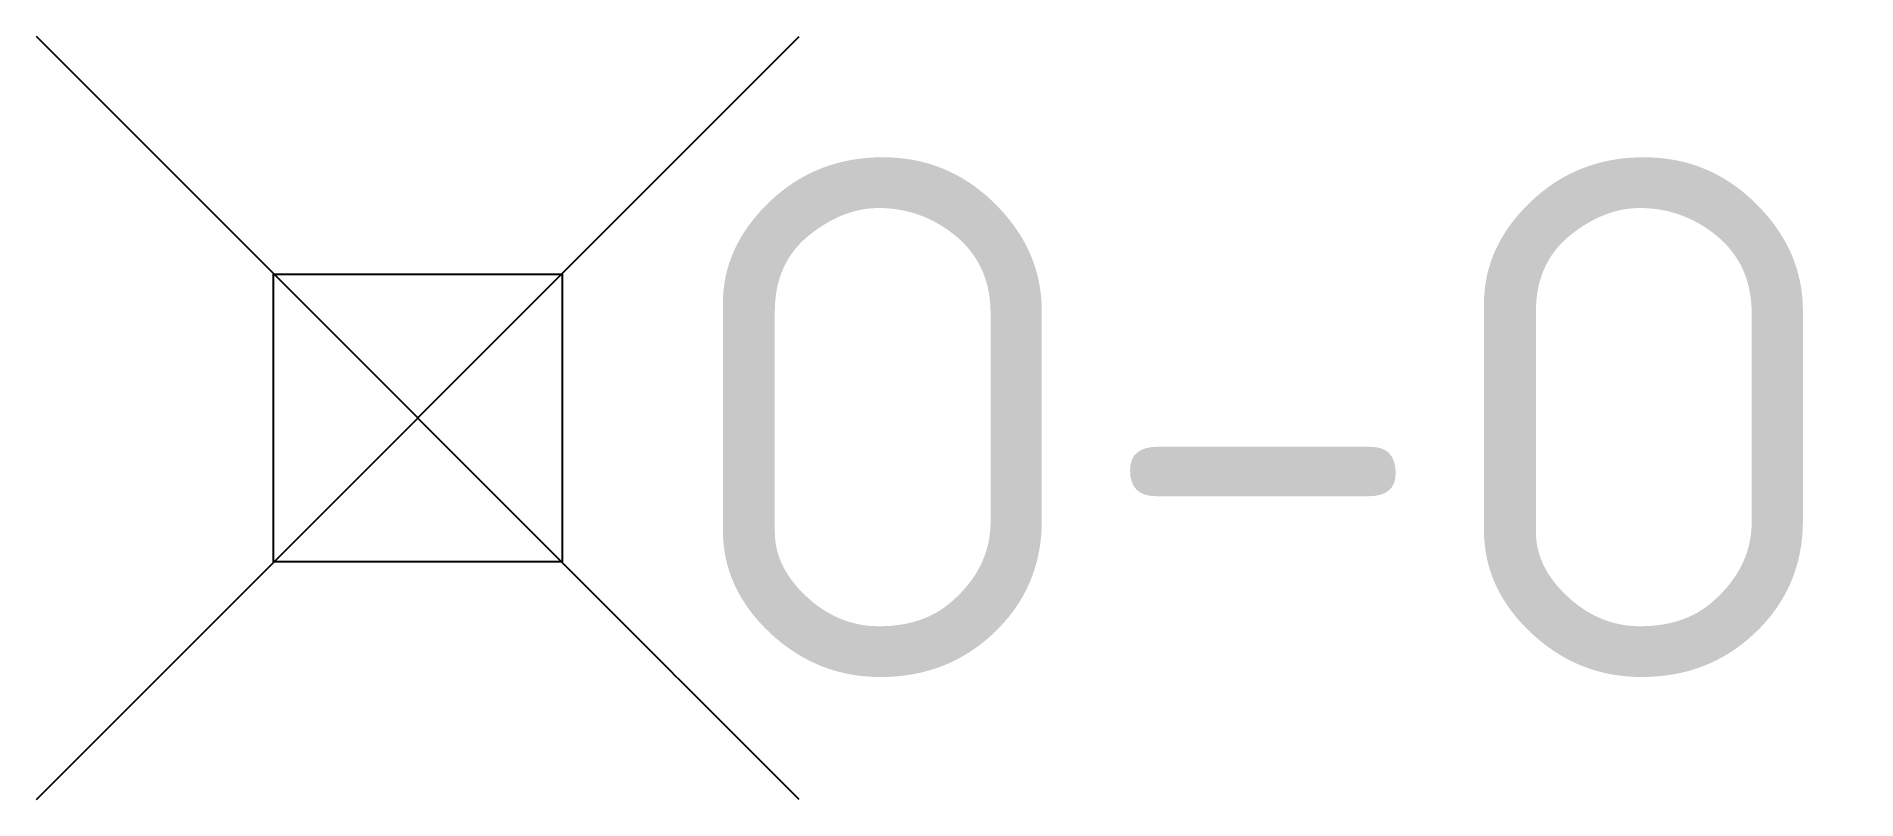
# Model space of a CAD drawing. Header units: metres. Extents: x -0.26 to 1, y -0.27 to 0.27.
import ezdxf

# ---------------------------------------------------------------- set-up
doc = ezdxf.new("R2010")
doc.units = ezdxf.units.M
doc.styles.add('NLCS-ISO', font='NLCS-ISO.ttf')

msp = doc.modelspace()

# ---------------------------------------------------------------- linework, layer by layer
at = {"flags": 128}
msp.add_lwpolyline([(-0.0999, 0.1), (0.1006, 0.1), (0.1006, -0.1), (-0.0999, -0.1)], close=True, dxfattribs=at)

# ---------------------------------------------------------------- texts
at = {"insert": (0.1756, 0), "char_height": 0.36, "attachment_point": 4, "line_spacing_factor": 0.85, "style": 'NLCS-ISO', "bg_fill": 3, "box_fill_scale": 1.0015, "bg_fill_color": 7, "bg_fill_transparency": 0}
msp.add_mtext('O-O', dxfattribs=at)

# ---------------------------------------------------------------- next in the draw order: linework, layer by layer
for p, q in [((0.2655, -0.2652), (-0.2649, 0.2652)), ((-0.2649, -0.2652), (0.2655, 0.2652))]:
    msp.add_line(p, q)

doc.saveas('drawing.dxf')
